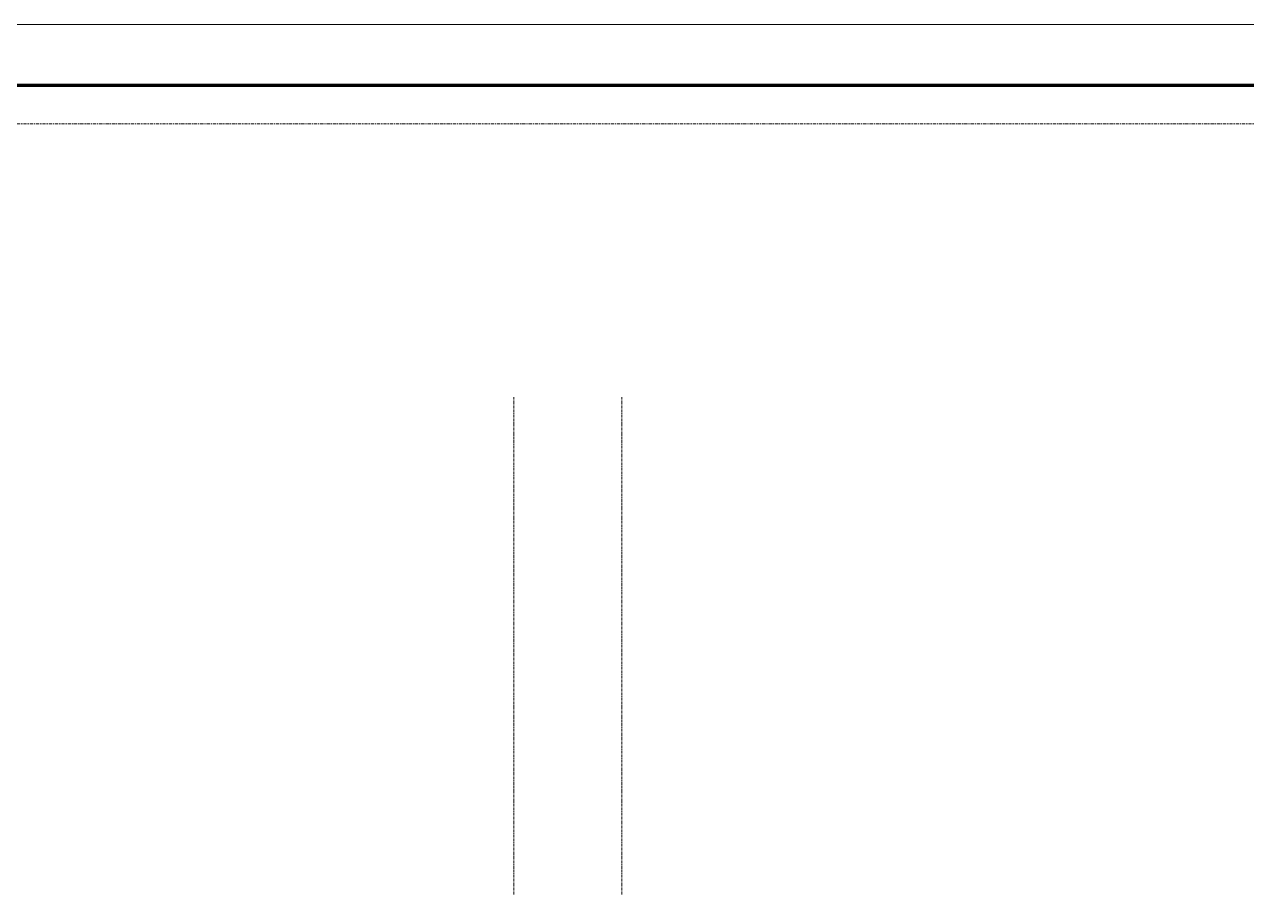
# Model space of a CAD drawing. Header units: centimetres. Extents: x -336 to 16318, y -437 to 1921.
# Drawn here: x 1030 to 1645, y -437 to 0 of the extents above; entities that cross this region are included whole.
import ezdxf

# ---------------------------------------------------------------- set-up
doc = ezdxf.new("R2010")
doc.units = ezdxf.units.CM
doc.linetypes.add('Centre', pattern=[3.175, 0.635, -0.475, 1.59, -0.475])
doc.linetypes.add('Grid Line', pattern=[2.2225, 1.27, -0.3175, 0.3175, -0.3175])
for name, color, linetype, lineweight in [('A-FLOR-LEVL', 7, 'Continuous', 9), ('C-BLDG-PADS', 7, 'Continuous', 9), ('C-TOPO', 7, 'Continuous', 9), ('S-GRID', 7, 'Continuous', 9)]:
    doc.layers.add(name, color=color, linetype=linetype, lineweight=lineweight)

msp = doc.modelspace()

# ---------------------------------------------------------------- linework, layer by layer
at = {"layer": 'A-FLOR-LEVL', "color": 253, "linetype": 'Centre', "true_color": 0xaaaaaa}
for p, q in [((-335.96, 0), (6318.896, 0)), ((6445.896, -50), (-335.96, -50))]:
    msp.add_line(p, q, dxfattribs=at)
at = {"layer": 'C-BLDG-PADS', "color": 253, "lineweight": 18, "true_color": 0xaaaaaa}
for p, q in [((5936.919, 0), (270.769, 0)), ((270.769, -30.48), (5936.919, -30.48))]:
    msp.add_line(p, q, dxfattribs=at)
at = {"layer": 'C-TOPO', "color": 253, "lineweight": 70, "true_color": 0xaaaaaa}
for p, q in [((270.769, -30.496), (1138.685, -30.496)), ((1138.685, -30.496), (1288.173, -30.496)), ((1288.173, -30.496), (1301.236, -30.496)), ((1301.236, -30.496), (1760.494, -30.496))]:
    msp.add_line(p, q, dxfattribs=at)
at = {"layer": 'C-TOPO', "color": 253, "true_color": 0xaaaaaa}
for p, q in [((1138.685, -30.496), (270.769, -30.496)), ((1138.685, -30.496), (1288.173, -30.496)), ((1288.173, -30.496), (1301.236, -30.496)), ((1760.494, -30.496), (1301.236, -30.496))]:
    msp.add_line(p, q, dxfattribs=at)
at = {"layer": 'S-GRID', "color": 253, "linetype": 'Grid Line', "true_color": 0xaaaaaa}
for p, q in [((1276.317, -437.332), (1276.317, -187.332)), ((1330.773, -437.332), (1330.773, -187.332))]:
    msp.add_line(p, q, dxfattribs=at)

doc.saveas('drawing.dxf')
